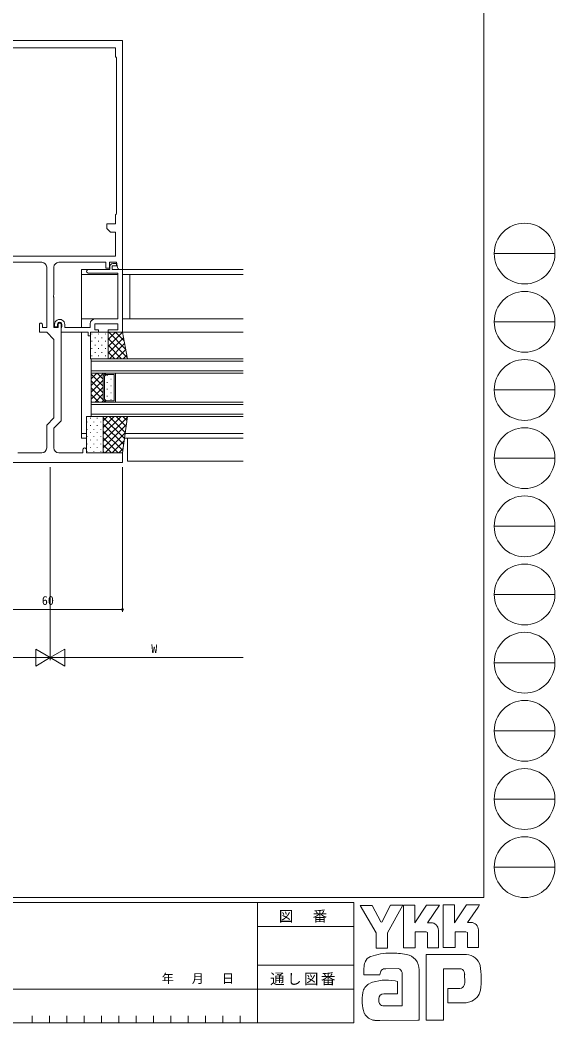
# Model space of a CAD drawing. Units: millimetres, scale not verified. Extents: x -594 to 539, y -420 to 386.
# Drawn here: x 317.4 to 539.5, y -420 to -4 of the extents above; entities that cross this region are included whole.
import ezdxf
from ezdxf.enums import TextEntityAlignment as Align

# ---------------------------------------------------------------- set-up
doc = ezdxf.new("R2010")
doc.units = ezdxf.units.MM
doc.header["$LTSCALE"] = 2
for name, color, linetype, lineweight in [('0-1_YKK_ZWAK', 7, 'Continuous', 9), ('0-3_YKK_11', 7, 'Continuous', 9), ('0-5_YKK_12', 2, 'Continuous', 9), ('0-6_YKK_13', 4, 'Continuous', 9), ('0-8_YKK_D', 6, 'Continuous', 9)]:
    doc.layers.add(name, color=color, linetype=linetype, lineweight=lineweight)
doc.styles.add('ＭＳ ゴシック', font='')
doc.styles.get('ＭＳ ゴシック').set_extended_font_data('MS Gothic')

msp = doc.modelspace()

# ---------------------------------------------------------------- linework, layer by layer
at = {"layer": '0-1_YKK_ZWAK'}
for p, q in [((510, 382), (510, -368)), ((514.252, -100.88), (539.452, -100.88)), ((514.252, -129.16), (539.452, -129.16)), ((514.252, -157.44), (539.452, -157.44)), ((514.252, -185.72), (539.452, -185.72)), ((514.252, -214), (539.452, -214)), ((514.252, -242.28), (539.452, -242.28)), ((514.252, -270.56), (539.452, -270.56)), ((514.252, -298.84), (539.452, -298.84)), ((514.252, -327.12), (539.452, -327.12)), ((514.252, -355.4), (539.452, -355.4)), ((510, -368), (-590, -368)), ((456, -370), (-590, -370)), ((416, -370), (416, -420)), ((456, -370), (456, -420)), ((458.624, -371.294), (463.644, -371.294)), ((465.188, -382.569), (458.624, -371.294)), ((471.194, -371.14), (467.544, -378.245)), ((476.657, -388.902), (476.657, -371.178)), ((493.106, -371.024), (497.778, -371.024)), ((493.106, -388.748), (493.106, -371.024)), ((502.682, -371.024), (508.088, -371.024)), ((507.548, -371.951), (503.088, -378.322)), ((508.088, -371.024), (507.548, -371.951)), ((487.97, -378.438), (486.486, -378.438)), ((504.572, -378.322), (503.088, -378.322)), ((416, -380), (456, -380)), ((485.963, -382.26), (481.406, -382.26)), ((491.06, -381.527), (491.06, -388.786)), ((497.971, -382.222), (497.971, -388.748)), ((502.528, -382.222), (497.971, -382.222)), ((503.146, -382.453), (502.528, -382.222)), ((503.146, -388.709), (503.146, -382.453)), ((507.663, -381.527), (507.663, -388.709)), ((497.971, -388.748), (493.106, -388.748)), ((503.146, -388.637), (503.218, -388.709)), ((507.663, -388.709), (503.146, -388.709)), ((502.605, -391.566), (486.04, -391.566)), ((486.04, -391.566), (486.04, -418.866)), ((416, -395.999), (456, -395.999)), ((460.169, -400.1), (460.169, -397.344)), ((474.494, -397.436), (469.212, -397.536)), ((476.039, -412.958), (476.039, -399.057)), ((483.028, -397.976), (483.028, -418.828)), ((493.222, -397.513), (499.863, -397.513)), ((493.222, -418.866), (493.222, -397.513)), ((466.81, -400.1), (460.169, -400.1)), ((501.962, -399.652), (501.987, -403.415)), ((272, -406), (416, -406)), ((456, -405.999), (416, -405.999)), ((494.96, -405.699), (494.96, -411.607)), ((500.018, -405.699), (494.96, -405.699)), ((474.108, -407.9), (468.402, -407.907)), ((494.96, -411.607), (502.566, -411.607)), ((502.566, -411.607), (504.111, -411.259)), ((468.007, -412.958), (476.039, -412.958)), ((475.421, -412.958), (475.923, -412.958)), ((476.039, -412.957), (476.04, -412.958)), ((-590, -420), (456, -420)), ((322.4, -417), (322.4, -420)), ((329.6, -417), (329.6, -420)), ((336.8, -417), (336.8, -420)), ((344, -417), (344, -420)), ((351.2, -417), (351.2, -420)), ((358.4, -417), (358.4, -420)), ((365.6, -417), (365.6, -420)), ((372.8, -417), (372.8, -420)), ((380, -417), (380, -420)), ((387.2, -417), (387.2, -420)), ((394.4, -417), (394.4, -420)), ((401.6, -417), (401.6, -420)), ((408.8, -417), (408.8, -420)), ((466.81, -418.944), (464.686, -418.944)), ((482.564, -418.905), (466.81, -418.944)), ((483.028, -418.828), (482.564, -418.905))]:
    msp.add_line(p, q, dxfattribs=at)
for points in [[(463.644, -371.294), (467.235, -378.013), (467.544, -378.245)], [(471.194, -371.14), (476.374, -371.14), (469.899, -382.608)], [(476.657, -371.178), (481.252, -371.178), (481.252, -378.462), (486.078, -371.101)], [(486.078, -371.101), (491.543, -371.101), (486.486, -378.438)], [(497.778, -371.024), (497.778, -378.441), (502.682, -371.024)], [(469.899, -382.608), (469.899, -388.941), (465.188, -388.941), (465.188, -382.569)], [(481.406, -382.26), (481.406, -388.902), (476.657, -388.902)], [(491.06, -388.786), (486.58, -388.786), (486.58, -382.492), (485.963, -382.26)], [(473.104, -402.533), (474.108, -402.764), (474.108, -407.9)], [(486.04, -418.866), (492.102, -418.866), (493.222, -418.866)]]:
    msp.add_lwpolyline(points, dxfattribs=at)
for centre in [(526.852, -100.88), (526.852, -129.16), (526.852, -157.44), (526.852, -185.72), (526.852, -214), (526.852, -242.28), (526.852, -270.56), (526.852, -298.84), (526.852, -327.12), (526.852, -355.4)]:
    msp.add_circle(centre, 12.6, dxfattribs=at)
for centre, radius, start, end in [((487.97, -381.527), 3.089, 0.00165, 89.99603), ((504.572, -381.411), 3.089, 0.00165, 89.99603), ((471.317, -416.287), 25.257, 89.89165, 109.30847), ((472.059, -420.662), 29.64, 78.78009, 91.46938), ((467.37, -397.379), 7.196, 158.41083, 179.71774), ((464.009, -395.793), 3.491, 109.02126, 161.51263), ((476.758, -397.852), 6.355, 40.66422, 80.31693), ((476.441, -397.836), 6.588, 358.78058, 38.76563), ((502.388, -397.772), 6.202, 14.44571, 87.08746), ((469.822, -400.01), 3.013, 138.46381, 181.71359), ((469.021, -399.958), 2.43, 85.50551, 126.78038), ((473.794, -399.649), 2.321, 14.75519, 72.44994), ((500.093, -399.256), 1.756, 16.43123, 96.91661), ((496.759, -400.297), 5.248, 4.93422, 17.03551), ((479.094, -401.696), 29.8, 350.99026, 10.67624), ((469.601, -421.22), 19.013, 79.38097, 112.05824), ((496.728, -402.916), 5.281, 343.6902, 354.75362), ((475.213, -410.564), 15.832, 168.76372, 199.80078), ((465.181, -408.468), 5.583, 121.8271, 169.08475), ((500.019, -403.834), 1.865, 269.95467, 342.90144), ((502.479, -405.35), 6.13, 285.4429, 349.90448), ((469.689, -410.469), 3.384, 171.08202, 216.71922), ((468.414, -409.97), 2.064, 90.33952, 178.03638), ((465.2, -413.489), 5.461, 207.31435, 263.59464), ((468.357, -410.807), 2.18, 230.97279, 260.7549)]:
    msp.add_arc(centre, radius, start, end, dxfattribs=at)
at = {"layer": '0-3_YKK_11'}
for p, q in [((300, -12.48), (360, -12.48)), ((360, -12.48), (360, -107.48)), ((303, -15.48), (357, -15.48)), ((357, -15.48), (357, -19.18)), ((357, -19.18), (357.3, -19.48)), ((357.3, -19.48), (357.5, -19.68)), ((357.5, -19.68), (357.5, -84.28)), ((357.5, -19.68), (357.5, -84.28)), ((357.3, -84.48), (357, -84.78)), ((357, -84.78), (357, -88.48)), ((357.5, -84.28), (357.3, -84.48)), ((353.5, -88.48), (353.5, -90.48)), ((357, -88.48), (353.5, -88.48)), ((353.5, -90.48), (355, -91.98)), ((355, -91.98), (357, -91.98)), ((357, -91.98), (357, -101.98)), ((357, -101.98), (303, -101.98)), ((326.5, -104.48), (307, -104.48)), ((328.5, -118.022), (328.5, -106.48)), ((331.5, -106.48), (331.5, -118.022)), ((353, -104.48), (333.5, -104.48)), ((354.7, -107.48), (345.75, -107.48)), ((353, -106.98), (353, -104.48)), ((354.5, -106.98), (353, -106.98)), ((354.5, -104.48), (354.5, -106.98)), ((357.5, -104.48), (354.5, -104.48)), ((354.7, -106.18), (354.7, -107.48)), ((355.7, -105.98), (357.5, -105.98)), ((355.7, -107.48), (355.7, -105.98)), ((360, -107.48), (355.7, -107.48)), ((357.5, -104.98), (355.9, -104.98)), ((357.861, -106.644), (357.5, -104.48)), ((357.5, -105.98), (357.5, -104.98)), ((360, -107.48), (358.847, -107.48)), ((360, -133.48), (360, -107.48)), ((345.75, -108.98), (358, -108.98)), ((358, -108.98), (358, -127.98)), ((328.62, -118.205), (328.5, -118.022)), ((328.5, -118.938), (328.62, -118.755)), ((328.5, -131.48), (328.5, -118.938)), ((328.62, -118.755), (328.62, -118.205)), ((331.5, -118.022), (331.38, -118.205)), ((331.38, -118.205), (331.38, -118.755)), ((331.38, -118.755), (331.5, -118.938)), ((331.5, -118.938), (331.5, -131.48)), ((358, -127.98), (348.5, -127.98)), ((325.5, -133.48), (325.5, -130.28)), ((326.7, -130.28), (326.7, -131.48)), ((326.7, -131.48), (328.5, -131.48)), ((331.5, -131.48), (333.3, -131.48)), ((331.8, -130.28), (331.8, -131.18)), ((331.8, -131.18), (333, -131.18)), ((333, -131.18), (333, -130.28)), ((333.3, -131.48), (333.3, -130.28)), ((334.5, -130.28), (334.5, -170.223)), ((334.65, -131.486), (334.5, -131.68)), ((334.5, -131.68), (334.5, -133.48)), ((334.8, -131.293), (334.65, -131.486)), ((334.8, -130.28), (334.8, -131.293)), ((336, -131.48), (336, -130.28)), ((346.5, -131.48), (336, -131.48)), ((346.5, -129.98), (346.5, -131.48)), ((348.5, -129.98), (358, -129.98)), ((348.5, -132.48), (348.5, -129.98)), ((350, -132.48), (348.5, -132.48)), ((350, -133.48), (350, -132.48)), ((354, -132.48), (354, -133.48)), ((358, -132.48), (354, -132.48)), ((358, -129.98), (358, -132.48)), ((328.5, -133.48), (325.5, -133.48)), ((331.5, -136.48), (328.5, -133.48)), ((331.5, -168.98), (331.5, -136.48)), ((334.5, -133.48), (345.7, -133.48)), ((345.7, -133.48), (345.7, -134.98)), ((345.7, -134.98), (346.7, -134.98)), ((346.7, -133.48), (350, -133.48)), ((346.7, -134.98), (346.7, -133.48)), ((354, -133.48), (360, -133.48)), ((328.5, -171.98), (331.5, -168.98)), ((334.5, -170.223), (331.5, -173.223)), ((328.5, -181.48), (328.5, -171.98)), ((331.5, -173.223), (331.5, -181.48)), ((343.5, -183.48), (343.5, -182.23)), ((345, -182.23), (345, -183.48)), ((316.5, -183.48), (326.5, -183.48)), ((333.5, -183.48), (343.5, -183.48)), ((345, -183.48), (360, -183.48)), ((360, -183.48), (360, -187.48)), ((360, -187.48), (300, -187.48))]:
    msp.add_line(p, q, dxfattribs=at)
for centre, radius, start, end in [((326.5, -106.48), 2, 0, 89.99998), ((333.5, -106.48), 2, 90, 179.99998), ((345.75, -108.23), 0.75, 89.99998, 270), ((355.9, -106.18), 1.2, 90, 179.99998), ((358.847, -106.48), 1, 189.46231, 270), ((333.9, -130.28), 2.1, 359.99998, 180), ((348.5, -129.98), 2, 90, 179.99998), ((326.1, -130.28), 0.6, 359.99998, 180), ((333.9, -130.28), 0.9, 359.99998, 180), ((333.9, -130.28), 0.6, 359.99998, 180), ((326.5, -181.48), 2, 270, 359.99998), ((333.5, -181.48), 2, 180, 269.99998), ((344.25, -182.23), 0.75, 359.99998, 180)]:
    msp.add_arc(centre, radius, start, end, dxfattribs=at)
at = {"layer": '0-5_YKK_12'}
for p, q in [((345.75, -107.48), (343, -107.48)), ((343, -107.48), (343, -131.48)), ((410, -107.48), (359.8, -107.48)), ((358, -109.48), (343, -109.48)), ((410, -109.48), (360, -109.48)), ((357.7, -127.98), (343, -127.98)), ((410, -127.98), (360, -127.98)), ((343, -133.48), (343, -177.48)), ((410, -133.48), (359.7, -133.48)), ((347, -144.48), (410, -144.48)), ((347, -150.48), (347, -144.48)), ((347, -145.48), (410, -145.48)), ((410, -149.48), (347, -149.48)), ((347, -155.581), (352.101, -150.48)), ((347, -152.753), (349.273, -150.48)), ((347, -162.48), (347, -150.48)), ((347, -150.48), (353, -150.48)), ((410, -150.48), (347, -150.48)), ((352, -155.85), (347, -150.85)), ((347, -158.409), (352, -153.409)), ((352, -158.678), (347, -153.678)), ((352, -153.021), (349.459, -150.48)), ((353, -150.48), (352, -151.48)), ((352, -151.48), (352, -161.48)), ((352.644, -150.837), (352.287, -150.48)), ((353.207, -150.98), (352.5, -151.687)), ((352.5, -151.687), (352.5, -161.273)), ((356.5, -150.98), (353.207, -150.98)), ((353.484, -151.5), (353.684, -151.5)), ((355.099, -152.915), (355.299, -152.915)), ((356.5, -161.98), (356.5, -150.98)), ((357, -162.48), (357, -150.48)), ((347, -161.238), (352, -156.238)), ((352.973, -162.48), (347, -156.507)), ((353.484, -154.33), (353.684, -154.33)), ((353.484, -157.16), (353.684, -157.16)), ((355.099, -155.745), (355.299, -155.745)), ((350.145, -162.48), (347, -159.335)), ((347.317, -162.48), (347, -162.164)), ((348.586, -162.48), (352, -159.066)), ((351.415, -162.48), (352.207, -161.687)), ((352, -161.48), (353, -162.48)), ((353.207, -161.98), (352.5, -161.273)), ((356.5, -161.98), (353.207, -161.98)), ((353.484, -159.99), (353.684, -159.99)), ((355.099, -158.575), (355.299, -158.575)), ((355.099, -161.405), (355.299, -161.405)), ((353, -162.48), (347, -162.48)), ((347, -162.48), (410, -162.48)), ((347, -168.48), (347, -162.48)), ((347, -163.48), (410, -163.48)), ((410, -167.48), (347, -167.48)), ((410, -168.48), (347, -168.48)), ((345, -175.48), (343, -175.48)), ((345, -177.48), (343, -177.48)), ((410, -177.48), (360.8, -177.48)), ((410, -175.48), (361.067, -175.48)), ((362, -186.98), (362, -177.48)), ((410, -186.98), (362, -186.98))]:
    msp.add_line(p, q, dxfattribs=at)
at = {"layer": '0-6_YKK_13'}
for p, q in [((343, -109.48), (343, -127.98)), ((343, -109.48), (358, -109.48)), ((360, -109.48), (363, -109.48)), ((363, -109.48), (363, -127.98)), ((343, -127.98), (357.7, -127.98)), ((360, -127.98), (363, -127.98)), ((346.7, -133.48), (354, -133.48)), ((346.7, -144.48), (346.7, -133.48)), ((347.2, -134.091), (347.2, -134.291)), ((347.2, -137.121), (347.2, -137.321)), ((348.615, -135.706), (348.615, -135.906)), ((350.03, -134.091), (350.03, -134.291)), ((350.03, -137.121), (350.03, -137.321)), ((351.445, -135.706), (351.445, -135.906)), ((352.86, -134.091), (352.86, -134.291)), ((352.86, -137.121), (352.86, -137.321)), ((354, -133.48), (354, -144.48)), ((360, -133.48), (354, -133.48)), ((354.261, -133.48), (354, -133.741)), ((357.09, -133.48), (354, -136.57)), ((359.918, -133.48), (354, -139.398)), ((354, -133.48), (354, -144.48)), ((360.423, -135.804), (354, -142.227)), ((361.902, -143.941), (354, -136.039)), ((361.273, -140.484), (354.27, -133.48)), ((360.645, -137.027), (357.098, -133.48)), ((360.016, -133.57), (359.927, -133.48)), ((362, -144.48), (360, -133.48)), ((347.2, -140.151), (347.2, -140.351)), ((348.615, -138.736), (348.615, -138.936)), ((350.03, -140.151), (350.03, -140.351)), ((351.445, -138.736), (351.445, -138.936)), ((352.86, -140.151), (352.86, -140.351)), ((359.613, -144.48), (354, -138.867)), ((360.858, -138.197), (354.575, -144.48)), ((361.293, -140.591), (357.404, -144.48)), ((354, -144.48), (346.7, -144.48)), ((347.2, -143.181), (347.2, -143.381)), ((348.615, -141.766), (348.615, -141.966)), ((350.03, -143.181), (350.03, -143.381)), ((351.445, -141.766), (351.445, -141.966)), ((352.86, -143.181), (352.86, -143.381)), ((356.785, -144.48), (354, -141.696)), ((354, -144.48), (362, -144.48)), ((361.728, -142.984), (360.232, -144.48)), ((345, -168.48), (345, -183.48)), ((352, -168.48), (345, -168.48)), ((346.673, -169.223), (346.673, -169.023)), ((349.503, -169.223), (349.503, -169.023)), ((352, -168.48), (352, -183.48)), ((362, -168.48), (352, -168.48)), ((352, -175.828), (359.348, -168.48)), ((352, -172.999), (356.519, -168.48)), ((352, -170.171), (353.691, -168.48)), ((352, -183.48), (352, -168.48)), ((352, -178.656), (361.973, -168.683)), ((352, -168.825), (360.783, -177.608)), ((354.484, -168.48), (361.116, -175.112)), ((357.312, -168.48), (361.449, -172.616)), ((360, -183.48), (362, -168.48)), ((360.141, -168.48), (361.781, -170.121)), ((345.258, -170.838), (345.258, -170.638)), ((345.258, -173.868), (345.258, -173.668)), ((346.673, -172.253), (346.673, -172.053)), ((348.088, -170.838), (348.088, -170.638)), ((348.088, -173.868), (348.088, -173.668)), ((349.503, -172.253), (349.503, -172.053)), ((350.918, -170.838), (350.918, -170.638)), ((350.918, -173.868), (350.918, -173.668)), ((352, -171.653), (360.45, -180.103)), ((352, -181.485), (361.538, -171.947)), ((352, -174.482), (360.118, -182.599)), ((345.258, -176.898), (345.258, -176.698)), ((346.673, -175.283), (346.673, -175.083)), ((346.673, -178.313), (346.673, -178.113)), ((348.088, -176.898), (348.088, -176.698)), ((349.503, -175.283), (349.503, -175.083)), ((349.503, -178.313), (349.503, -178.113)), ((350.918, -176.898), (350.918, -176.698)), ((352, -177.31), (358.17, -183.48)), ((352.833, -183.48), (361.103, -175.21)), ((355.661, -183.48), (360.668, -178.474)), ((345.258, -179.928), (345.258, -179.728)), ((345.258, -182.958), (345.258, -182.758)), ((346.673, -181.343), (346.673, -181.143)), ((348.088, -179.928), (348.088, -179.728)), ((348.088, -182.958), (348.088, -182.758)), ((349.503, -181.343), (349.503, -181.143)), ((350.918, -179.928), (350.918, -179.728)), ((350.918, -182.958), (350.918, -182.758)), ((352, -180.139), (355.342, -183.48)), ((352, -182.967), (352.513, -183.48)), ((358.49, -183.48), (360.232, -181.737)), ((345, -183.48), (352, -183.48)), ((352, -183.48), (360, -183.48))]:
    msp.add_line(p, q, dxfattribs=at)
at = {"layer": '0-8_YKK_D'}
for p, q in [((330, -189.48), (330, -269.48)), ((330, -189.48), (330, -269.48)), ((360, -189.48), (360, -249.48)), ((300, -248.48), (360, -248.48)), ((323.938, -264.98), (323.938, -271.98)), ((330, -268.48), (323.938, -264.98)), ((330, -268.48), (336.062, -264.98)), ((336.062, -271.98), (336.062, -264.98)), ((2, -268.48), (323, -268.48)), ((330, -268.48), (317.876, -268.48)), ((330, -268.48), (323.938, -271.98)), ((330, -268.48), (342.124, -268.48)), ((330, -268.48), (336.062, -271.98)), ((410, -268.48), (337, -268.48))]:
    msp.add_line(p, q, dxfattribs=at)
msp.add_circle((360, -248.48), 0.425, dxfattribs=at)

# ---------------------------------------------------------------- texts
at = {"layer": '0-1_YKK_ZWAK', "color": 4, "style": 'ＭＳ ゴシック'}
msp.add_text('年   月   日', height=3.666, dxfattribs=at).set_placement((376.252, -404.527), align=Align.BOTTOM_LEFT)
at = {"layer": '0-1_YKK_ZWAK', "char_height": 4.399, "attachment_point": 7, "style": 'ＭＳ ゴシック'}
for s, insert in [('\\T1.17;図\u3000番', (424.854, -378.374)), ('\\T1.17;通し図番', (421.255, -404.406))]:
    msp.add_mtext(s, dxfattribs=dict(at, insert=insert))
at = {"layer": '0-8_YKK_D', "color": 4, "style": 'ＭＳ ゴシック'}
for s, p in [('60', (326.48, -247.68)), ('W', (371.9, -267.68))]:
    msp.add_text(s, height=3.666, dxfattribs=at).set_placement(p, align=Align.BOTTOM_LEFT)

doc.saveas('drawing.dxf')
